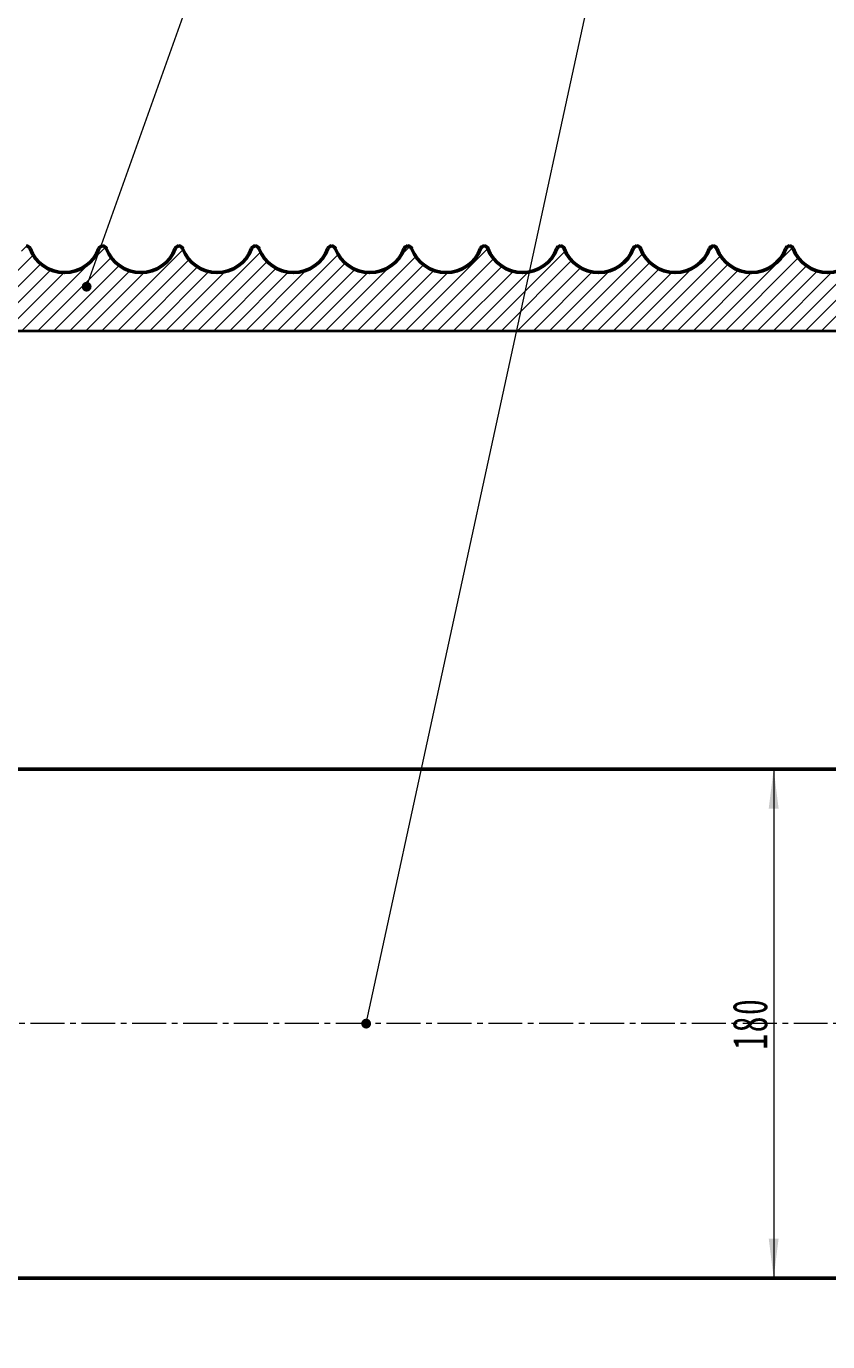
# Model space of a CAD drawing. Header units: millimetres. Extents: x 105 to 3049, y -499 to 1580.
# Drawn here: x 1024.7 to 1308.2, y 535.5 to 1000.6 of the extents above; entities that cross this region are included whole.
import ezdxf

# ---------------------------------------------------------------- set-up
doc = ezdxf.new("R2010")
doc.units = ezdxf.units.MM
doc.linetypes.add('点画线', pattern=[18, 12, -2, 2, -2])
doc.layers.get('0').update_dxf_attribs({"lineweight": 35})
for name, color, linetype, lineweight in [('中心线层', 1, '点画线', 18), ('剖面线层', 4, 'Continuous', 18), ('尺寸线层', 3, 'Continuous', 18), ('粗实线', 7, 'Continuous', 50), ('粗实线层', 7, 'Continuous', 35), ('细实线层', 7, 'Continuous', 18)]:
    doc.layers.add(name, color=color, linetype=linetype, lineweight=lineweight)
doc.styles.add('标准', font='', dxfattribs={"width": 0.667})
doc.styles.get('标准').set_extended_font_data('宋体')
doc.dimstyles.new('标准', dxfattribs={"dimscale": 3.5, "dimtxt": 3.5, "dimasz": 4, "dimexe": 2, "dimexo": 0, "dimtad": 1, "dimdsep": 46, "dimtxsty": '标准', "dimblk": '_CAXARROW', "dimcen": 0, "dimdle": 6, "dimazin": 2, "dimtfac": 0.7071067811865475, "dimtdec": 3, "dimtmove": 2, "dimatfit": 3, "dimfxl": 1, "dimfrac": 2, "dimtolj": 1, "dimarcsym": 1})
pattern_1 = [(45, (0, 0), (-2.82842712474619, 2.82842712474619), [])]

# ---------------------------------------------------------------- blocks, each defined once
blk = doc.blocks.new('*X42')
at = {"layer": '细实线层', "lineweight": 18}
h = blk.add_hatch(color=0, dxfattribs=at)
edge = h.paths.add_edge_path(flags=0)
edge.add_arc((-1.13686837721616e-13, 0), 1.75, 0, 360)
at = {"layer": '细实线层', "color": 0}
for p, q in [((-1.13686837721616e-13, 0), (167.5668128307832, 234.1474455592044)), ((167.5668128307832, 234.1474455592039), (202.5668128307832, 234.1474455592039))]:
    blk.add_line(p, q, dxfattribs=at)
at = {"layer": '细实线层', "color": 0, "lineweight": 18, "insert": (185.0668128307832, 239.3974455592039), "char_height": 17.5, "width": 59.5, "attachment_point": 8, "line_spacing_factor": 1.150569886022795, "style": '标准'}
blk.add_mtext('\\T1.1;13', dxfattribs=at)
blk = doc.blocks.new('*X43')
at = {"layer": '细实线层', "lineweight": 18}
h = blk.add_hatch(color=0, dxfattribs=at)
edge = h.paths.add_edge_path(flags=0)
edge.add_arc((0, 0), 1.75, 0, 360)
at = {"layer": '细实线层', "color": 0}
for p, q in [((0, 0), (98.88635681655478, 277.038260692197)), ((98.88635681655433, 277.0382606921966), (133.8863568165543, 277.0382606921966))]:
    blk.add_line(p, q, dxfattribs=at)
at = {"layer": '细实线层', "color": 0, "lineweight": 18, "insert": (116.3863568165543, 282.2882606921966), "char_height": 17.5, "width": 59.5, "attachment_point": 8, "line_spacing_factor": 1.150569886022795, "style": '标准'}
blk.add_mtext('\\T1.1;14', dxfattribs=at)
blk = doc.blocks.new('*X44')
at = {"layer": '细实线层', "lineweight": 18}
h = blk.add_hatch(color=0, dxfattribs=at)
edge = h.paths.add_edge_path(flags=0)
edge.add_arc((-2.273736754432321e-13, 0), 1.75, 0, 360)
at = {"layer": '细实线层', "color": 0}
blk.add_line((-2.273736754432321e-13, 0), (116.8683135688871, 537.6420925111682), dxfattribs=at)
blk = doc.blocks.new('*X51')
at = {"layer": '尺寸线层', "linetype": 'Continuous'}
for points in [[(255.6689249842652, 258.9961863097117), (269.6689249842652, 260.7461863097117), (269.6689249842652, 257.2461863097117)], [(1871.320836802993, 258.9961863097117), (1857.320836802993, 260.7461863097117), (1857.320836802993, 257.2461863097117)]]:
    blk.add_hatch(color=0, dxfattribs=at).paths.add_polyline_path(points, flags=0)
at = {"layer": '尺寸线层', "color": 0, "linetype": 'Continuous'}
for p, q in [((255.6689249842652, 647.9465883365392), (255.6689249842652, 251.9961863097117)), ((1871.320836802993, 647.953152940994), (1871.320836802993, 251.9961863097117)), ((255.6689249842652, 258.9961863097117), (1871.320836802993, 258.9961863097117))]:
    blk.add_line(p, q, dxfattribs=at)
at = {"layer": '尺寸线层', "color": 0, "insert": (1063.494881393629, 267.3086863097117), "char_height": 12.25, "width": 46.41351173184376, "attachment_point": 5, "line_spacing_factor": 1.150569886022795, "style": '标准'}
blk.add_mtext('\\T1.1;1616', dxfattribs=at)
blk = doc.blocks.new('_CAXARROW')
blk.add_hatch(color=0).paths.add_polyline_path([(0, 0), (-1, 0.125), (-1, -0.125)], flags=0)
blk = doc.blocks.new('*X54')
at = {"layer": '尺寸线层', "linetype": 'Continuous'}
for points in [[(1289.036816896947, 737.9531529409907), (1290.786816896947, 723.9531529409907), (1287.286816896947, 723.9531529409907)], [(1289.036816896948, 557.9400237321024), (1290.786816896947, 571.9400237321024), (1287.286816896947, 571.9400237321024)]]:
    blk.add_hatch(color=0, dxfattribs=at).paths.add_polyline_path(points, flags=0)
at = {"layer": '尺寸线层', "color": 0, "linetype": 'Continuous'}
for p, q in [((1289.631233577312, 737.9531529409907), (1282.036816896947, 737.9531529409907)), ((1289.036816896947, 737.9531529409907), (1289.036816896948, 557.9400237321024)), ((1293.792150339865, 557.9400237321024), (1282.036816896948, 557.9400237321024))]:
    blk.add_line(p, q, dxfattribs=at)
at = {"layer": '尺寸线层', "color": 0, "insert": (1280.724316896947, 647.9465878365465), "char_height": 12.25, "width": 33.55941564245813, "attachment_point": 5, "rotation": 90.00000000000036, "line_spacing_factor": 1.150569886022795, "style": '标准'}
blk.add_mtext('\\T1.1;180', dxfattribs=at)

msp = doc.modelspace()

# ---------------------------------------------------------------- hatches: boundary and pattern name
at = {"layer": '剖面线层'}
h = msp.add_hatch(dxfattribs=at)
h.set_pattern_fill('无图案', color=256, scale=4, angle=45, style=0, pattern_type=0)
h.set_pattern_definition(pattern_1)
edge = h.paths.add_edge_path(flags=0)
edge.add_line((861.1509635974298, 892.953152940987), (861.1509635974298, 906.3128049379667))
edge.add_line((861.1509635974298, 906.3128049379667), (861.1509635974298, 921.5569728921056))
edge.add_arc((849.1509636050372, 926.5569728890662), 12.99999999180769, 337.3801350514257, 339.6768631712732)
edge.add_arc((862.650963597668, 921.5569728918265), 1.396180049122031, 90.00000000996539, 159.6768631729018, ccw=False)
edge.add_arc((862.6509635975099, 921.556972892209), 1.396180048778092, 20.323136826838777, 90, ccw=False)
edge.add_arc((876.15096359743, 926.5569728921126), 13.00000000000195, 200.323136829684, 339.676863170316)
edge.add_arc((889.6509635976682, 921.5569728918265), 1.396180049122189, 90.00000000982999, 159.67686317275, ccw=False)
edge.add_arc((889.65096359751, 921.5569728922094), 1.396180048777751, 20.323136826879193, 90.00000000003268, ccw=False)
edge.add_arc((903.15096359743, 926.5569728921126), 13.00000000000196, 200.3231368296856, 339.676863170316)
edge.add_arc((916.6509635976682, 921.5569728918266), 1.396180049122248, 90.00000000976007, 159.6768631726763, ccw=False)
edge.add_arc((916.6509635975096, 921.5569728922092), 1.396180048777978, 20.323136826884593, 90.00000000000472, ccw=False)
edge.add_arc((930.1509635974298, 926.5569728921129), 13.00000000000196, 200.3231368296856, 339.676863170316)
edge.add_arc((943.6509635976678, 921.5569728918271), 1.396180049122083, 90.00000000981612, 159.6768631727483, ccw=False)
edge.add_arc((943.6509635975099, 921.5569728922103), 1.396180048777978, 20.323136826889026, 90.00000000000932, ccw=False)
edge.add_arc((957.1509635974298, 926.5569728921129), 13.00000000000196, 200.3231368296856, 339.676863170316)
edge.add_arc((970.6509635976682, 921.5569728918273), 1.396180049122292, 90.00000000979281, 159.6768631727117, ccw=False)
edge.add_arc((970.6509635975098, 921.5569728922103), 1.396180048777865, 20.323136826865607, 89.99999999999068, ccw=False)
edge.add_arc((984.15096359743, 926.5569728921126), 13.00000000000196, 200.3231368296856, 339.676863170316)
edge.add_arc((997.6509635976678, 921.556972891827), 1.396180049122201, 90.00000000980668, 159.6768631727352, ccw=False)
edge.add_arc((997.6509635975095, 921.5569728922098), 1.396180048778206, 20.323136826900623, 90.00000000000472, ccw=False)
edge.add_arc((1011.15096359743, 926.5569728921135), 13.00000000000199, 200.3231368296861, 339.6768631703144)
edge.add_arc((1024.650963597668, 921.5569728918272), 1.396180049122268, 90.00000000981612, 159.6768631727412, ccw=False)
edge.add_arc((1024.65096359751, 921.5569728922102), 1.396180048777751, 20.323136826883626, 90.00000000000932, ccw=False)
edge.add_arc((1038.15096359743, 926.5569728921138), 13.00000000000199, 200.3231368296861, 339.6768631703152)
edge.add_arc((1051.650963597668, 921.5569728918272), 1.396180049122639, 90.00000000982538, 159.6768631727269, ccw=False)
edge.add_arc((1051.65096359751, 921.5569728922108), 1.396180048777637, 20.323136826858388, 90, ccw=False)
edge.add_arc((1065.15096359743, 926.5569728921139), 13.00000000000196, 200.3231368296856, 339.6768631703148)
edge.add_arc((1078.650963597668, 921.5569728918276), 1.396180049122213, 90.0000000097881, 159.6768631727205, ccw=False)
edge.add_arc((1078.65096359751, 921.5569728922103), 1.396180048777978, 20.323136826884593, 90.0000000000187, ccw=False)
edge.add_arc((1092.15096359743, 926.5569728921142), 13.00000000000199, 200.3231368296861, 339.6768631703152)
edge.add_arc((1105.650963597668, 921.5569728918285), 1.396180049122292, 90.0000000097881, 159.6768631727117, ccw=False)
edge.add_arc((1105.65096359751, 921.5569728922115), 1.396180048777978, 20.323136826855205, 89.99999999998141, ccw=False)
edge.add_arc((1119.15096359743, 926.556972892114), 13.00000000000199, 200.3231368296861, 339.6768631703152)
edge.add_arc((1132.650963597669, 921.5569728918285), 1.39618004912256, 90.00000000982538, 159.6768631727357, ccw=False)
edge.add_arc((1132.65096359751, 921.5569728922118), 1.396180048777637, 20.323136826858388, 90, ccw=False)
edge.add_arc((1146.15096359743, 926.5569728921141), 13.00000000000199, 200.3231368296861, 339.6768631703152)
edge.add_arc((1159.650963597668, 921.5569728918291), 1.396180049121865, 90.00000000976951, 159.6768631727052, ccw=False)
edge.add_arc((1159.65096359743, 921.5569728922111), 1.396180048778206, 20.323136826890106, 90, ccw=False)
edge.add_arc((1173.15096359564, 926.5569728899504), 12.99999999764773, 200.3231368233626, 226.1869385389287)
edge.add_line((1164.15096359743, 917.1761413723867), (1164.15096359743, 892.9531529409893))
edge.add_line((1164.15096359743, 892.9531529409893), (868.7808727498768, 892.953152940987))
edge.add_line((868.7808727498768, 892.953152940987), (861.150963597428, 892.953152940987))
h = msp.add_hatch(dxfattribs=at)
h.set_pattern_fill('无图案', color=256, scale=4, angle=45, style=0, pattern_type=0)
h.set_pattern_definition(pattern_1)
edge = h.paths.add_edge_path(flags=0)
edge.add_line((1164.15096359743, 892.9531529409893), (1164.15096359743, 899.8062944265308))
edge.add_line((1164.15096359743, 899.8062944265308), (1164.15096359743, 917.1761413723876))
edge.add_arc((1173.150963597452, 926.5569728915422), 12.99999999965957, 226.1869385380185, 339.6768631725231)
edge.add_arc((1186.65096359759, 921.5569728918289), 1.396180049122213, 90.00000000980668, 159.6768631727205, ccw=False)
edge.add_arc((1186.65096359743, 921.5569728922115), 1.396180048777865, 20.32313682687601, 90, ccw=False)
edge.add_arc((1200.15096359735, 926.556972892115), 13.00000000000199, 200.3231368296861, 339.6768631703152)
edge.add_arc((1213.65096359759, 921.5569728918281), 1.396180049123034, 90.00000000980668, 159.6768631726832, ccw=False)
edge.add_arc((1213.650963597429, 921.5569728922109), 1.396180048778547, 20.323136826895677, 89.99999999999068, ccw=False)
edge.add_arc((1227.15096359735, 926.556972892115), 13.00000000000196, 200.3231368296856, 339.6768631703148)
edge.add_arc((1240.65096359759, 921.5569728918285), 1.396180049122094, 90.00000000980668, 159.6768631727336, ccw=False)
edge.add_arc((1240.65096359743, 921.5569728922125), 1.396180048777865, 20.32313682687601, 90, ccw=False)
edge.add_arc((1254.15096359735, 926.5569728921151), 13.00000000000199, 200.3231368296861, 339.6768631703152)
edge.add_arc((1267.65096359759, 921.5569728918293), 1.396180049122702, 90.0000000097881, 159.6768631726931, ccw=False)
edge.add_arc((1267.65096359743, 921.5569728922126), 1.396180048777751, 20.323136826879193, 90.0000000000187, ccw=False)
edge.add_arc((1281.15096359735, 926.5569728921154), 13.00000000000211, 200.3231368296875, 339.6768631703139)
edge.add_arc((1294.65096359759, 921.5569728918299), 1.396180049122544, 90.00000000980668, 159.6768631727106, ccw=False)
edge.add_arc((1294.65096359743, 921.5569728922128), 1.396180048777978, 20.323136826884593, 90.0000000000187, ccw=False)
edge.add_arc((1308.15096359735, 926.5569728921155), 13.00000000000196, 200.3231368296856, 339.6768631703148)
edge.add_arc((1321.65096359759, 921.5569728918292), 1.396180049123034, 90.00000000980668, 159.6768631726832, ccw=False)
edge.add_arc((1321.65096359743, 921.5569728922127), 1.396180048778092, 20.323136826876976, 90, ccw=False)
edge.add_arc((1335.15096359735, 926.5569728921155), 13.00000000000199, 200.3231368296861, 339.6768631703152)
edge.add_arc((1348.65096359759, 921.5569728918302), 1.396180049121999, 90.00000000977877, 159.6768631727172, ccw=False)
edge.add_arc((1348.65096359743, 921.556972892213), 1.396180048777865, 20.32313682687601, 89.99999999999068, ccw=False)
edge.add_arc((1362.15096359735, 926.5569728921165), 13.00000000000199, 200.3231368296861, 339.6768631703152)
edge.add_arc((1375.65096359759, 921.5569728918299), 1.396180049122189, 90.00000000982533, 159.67686317275, ccw=False)
edge.add_arc((1375.65096359743, 921.5569728922128), 1.396180048777978, 20.323136826872712, 89.99999999999068, ccw=False)
edge.add_arc((1389.15096359735, 926.5569728921165), 13.00000000000207, 200.3231368296871, 339.6768631703134)
edge.add_arc((1402.650963597589, 921.55697289183), 1.396180049121857, 90.00000000982538, 159.6768631727599, ccw=False)
edge.add_arc((1402.65096359743, 921.5569728922133), 1.396180048777637, 20.32313682688789, 90.0000000000187, ccw=False)
edge.add_arc((1416.15096359735, 926.5569728921165), 13.00000000000199, 200.3231368296861, 339.6768631703152)
edge.add_arc((1429.65096359759, 921.55697289183), 1.396180049122268, 90.00000000981612, 159.6768631727412, ccw=False)
edge.add_arc((1429.650963597429, 921.5569728922128), 1.396180048777978, 20.323136826889026, 90.00000000000932, ccw=False)
edge.add_arc((1443.15096359735, 926.5569728921163), 13.00000000000199, 200.3231368296861, 339.6768631703152)
edge.add_arc((1456.650963597589, 921.5569728918312), 1.396180049122134, 90.00000000979742, 159.6768631727292, ccw=False)
edge.add_arc((1456.650963597429, 921.5569728922134), 1.396180048778206, 20.323136826890106, 90, ccw=False)
edge.add_arc((1470.15096359735, 926.5569728921163), 13.00000000000199, 200.3231368296861, 339.6768631703152)
edge.add_arc((1483.65096359759, 921.5569728918316), 1.396180049122094, 90.00000000979742, 159.6768631727336, ccw=False)
edge.add_arc((1483.650963597429, 921.5569728922138), 1.396180048777751, 20.32313682687152, 90, ccw=False)
edge.add_arc((1497.15096359735, 926.5569728921162), 13.00000000000199, 200.3231368296861, 339.6768631703152)
edge.add_arc((1510.650963597589, 921.5569728918315), 1.396180049121873, 90.00000000983471, 159.6768631727849, ccw=False)
edge.add_arc((1510.650963597429, 921.5569728922135), 1.396180048778206, 20.323136826885786, 90, ccw=False)
edge.add_arc((1524.15096359735, 926.5569728921176), 13.00000000000199, 200.3231368296861, 339.6768631703152)
edge.add_arc((1537.650963597588, 921.5569728918313), 1.396180049122402, 90.00000000983471, 159.6768631727532, ccw=False)
edge.add_line((1537.65096359735, 922.9531529409957), (1565.294557136879, 922.9531529409948))
edge.add_line((1565.294557136879, 922.9531529409948), (1570.650963597428, 922.9531529409938))
edge.add_line((1570.650963597428, 922.9531529409957), (1570.65096359743, 902.953152940992))
edge.add_line((1570.650963597428, 902.953152940992), (1527.150916123678, 902.953152940992))
edge.add_line((1527.150916123678, 902.953152940992), (1526.150998093967, 902.953152940992))
edge.add_arc((1526.150963592944, 900.9531529457732), 1.999999995516077, 89.9999997328961, 180)
edge.add_line((1524.15096359743, 900.9531551672359), (1524.15096359743, 899.9531496293708))
edge.add_line((1524.15096359743, 899.9531496293708), (1524.15096359743, 892.953152940992))
edge.add_line((1524.150963597432, 892.953152940992), (1164.15096359743, 892.9531529409893))

# ---------------------------------------------------------------- linework, layer by layer
at = {"layer": '中心线层', "linetype": '点画线', "lineweight": 18}
msp.add_line((1938.125048089048, 647.9465883365467), (495.5910419719053, 647.9465883365431), dxfattribs=at)
at = {"layer": '粗实线'}
for p, q in [((1504.15096359743, 737.9531529409919), (824.1509635974301, 737.9531529409878)), ((1504.150963597431, 557.9400237321029), (824.1509635974305, 557.9400237321015))]:
    msp.add_line(p, q, dxfattribs=at)
for centre, radius, start, end in [((1024.65096359751, 921.5569728922102), 1.396180048777863, 20.32313682686278, 90), ((1038.15096359743, 926.5569728921138), 13.00000000000202, 200.3231368296861, 339.6768631703153), ((1051.650963597668, 921.5569728918277), 1.396180049122222, 90.00000000978807, 159.6768631727216), ((1051.65096359751, 921.5569728922106), 1.396180048777863, 20.32313682686392, 90), ((1065.15096359743, 926.5569728921142), 13.00000000000202, 200.3231368296871, 339.6768631703134), ((1078.650963597668, 921.5569728918277), 1.396180049122222, 90.00000000978807, 159.6768631727172), ((1078.65096359751, 921.5569728922106), 1.396180048777857, 20.32313682686278, 90), ((1092.15096359743, 926.5569728921142), 13.00000000000202, 200.3231368296861, 339.6768631703153), ((1105.650963597668, 921.5569728918287), 1.396180049122222, 90.00000000979739, 159.6768631727248), ((1105.65096359751, 921.5569728922115), 1.39618004877786, 20.32313682686829, 90), ((1119.15096359743, 926.5569728921142), 13.00000000000202, 200.3231368296867, 339.676863170314), ((1132.650963597668, 921.5569728918287), 1.396180049122222, 90.00000000980673, 159.6768631727325), ((1132.65096359751, 921.5569728922115), 1.396180048777857, 20.32313682686716, 90), ((1146.15096359743, 926.5569728921142), 13.00000000000202, 200.3231368296866, 339.6768631703148), ((1159.650963597668, 921.5569728918287), 1.396180049122108, 90.00000000979739, 159.6768631727161), ((1159.65096359743, 921.5569728922115), 1.396180048777863, 20.32313682687704, 90), ((1173.15096359735, 926.5569728921142), 13.00000000000202, 200.3231368296866, 339.6768631703148), ((1186.65096359759, 921.5569728918287), 1.396180049122222, 90.00000000979739, 159.6768631727161), ((1186.65096359743, 921.5569728922115), 1.396180048777863, 20.32313682688028, 90), ((1200.15096359735, 926.5569728921151), 13.00000000000201, 200.3231368296866, 339.6768631703148), ((1213.65096359759, 921.5569728918287), 1.396180049122222, 90.00000000979739, 159.6768631727248), ((1213.65096359743, 921.5569728922115), 1.396180048777851, 20.32313682686165, 90), ((1227.15096359735, 926.5569728921151), 13.00000000000201, 200.3231368296861, 339.6768631703144), ((1240.65096359759, 921.5569728918287), 1.396180049122108, 90.00000000979739, 159.6768631727292), ((1240.65096359743, 921.5569728922125), 1.396180048777863, 20.32313682687153, 90), ((1254.15096359735, 926.5569728921151), 13.00000000000202, 200.3231368296861, 339.6768631703153), ((1267.65096359759, 921.5569728918296), 1.396180049122222, 90.00000000980673, 159.6768631727237), ((1267.65096359743, 921.5569728922125), 1.396180048777863, 20.32313682687153, 90), ((1281.15096359735, 926.5569728921156), 13.00000000000202, 200.3231368296884, 339.6768631703129), ((1294.65096359759, 921.55697289183), 1.396180049122222, 90.00000000980673, 159.6768631727237), ((1294.65096359743, 921.5569728922129), 1.396180048777851, 20.32313682686392, 90), ((1308.15096359735, 926.5569728921156), 13.00000000000203, 200.3231368296861, 339.6768631703144)]:
    msp.add_arc(centre, radius, start, end, dxfattribs=at)
at = {"layer": '粗实线层'}
msp.add_line((804.1509635974298, 892.9531529409866), (1524.150963597432, 892.953152940992), dxfattribs=at)

# ---------------------------------------------------------------- block references
at = {"layer": '细实线层'}
for name, p in [('*X42', (878.4196028800126, 951.4412352885087)), ('*X43', (1045.986415710796, 908.550420155516)), ('*X44', (1144.872772527351, 647.9465883365448))]:
    msp.add_blockref(name, p, dxfattribs=at)

# ---------------------------------------------------------------- dimensions: what is measured, and where the dimension line sits
at = {"layer": '尺寸线层'}
dim = msp.add_linear_dim(base=(1289.036816896948, 557.9400237321024), p1=(1289.631233577312, 737.9531529409907), p2=(1293.792150339865, 557.9400237321024), angle=270.0000000000003, text='180', dimstyle='标准', override={"dimsah": 1, "dimtfac": 1, "dimtfill": 1, "dimtzin": 8}, dxfattribs=at)
dim.commit()
dim.dimension.update_dxf_attribs({"geometry": '*X54', "text_midpoint": (1289.036816896948, 647.9465883365465)})
dim = msp.add_linear_dim(base=(1871.320836802993, 258.9961863097117), p1=(255.6689249842652, 647.9465883365392), p2=(1871.320836802993, 647.953152940994), text='1616', dimstyle='标准', override={"dimsah": 1, "dimtfac": 1, "dimtfill": 1, "dimtzin": 8}, dxfattribs=at)
dim.commit()
dim.dimension.update_dxf_attribs({"geometry": '*X51', "text_midpoint": (1063.494880893629, 258.9961863097117)})

doc.saveas('drawing.dxf')
